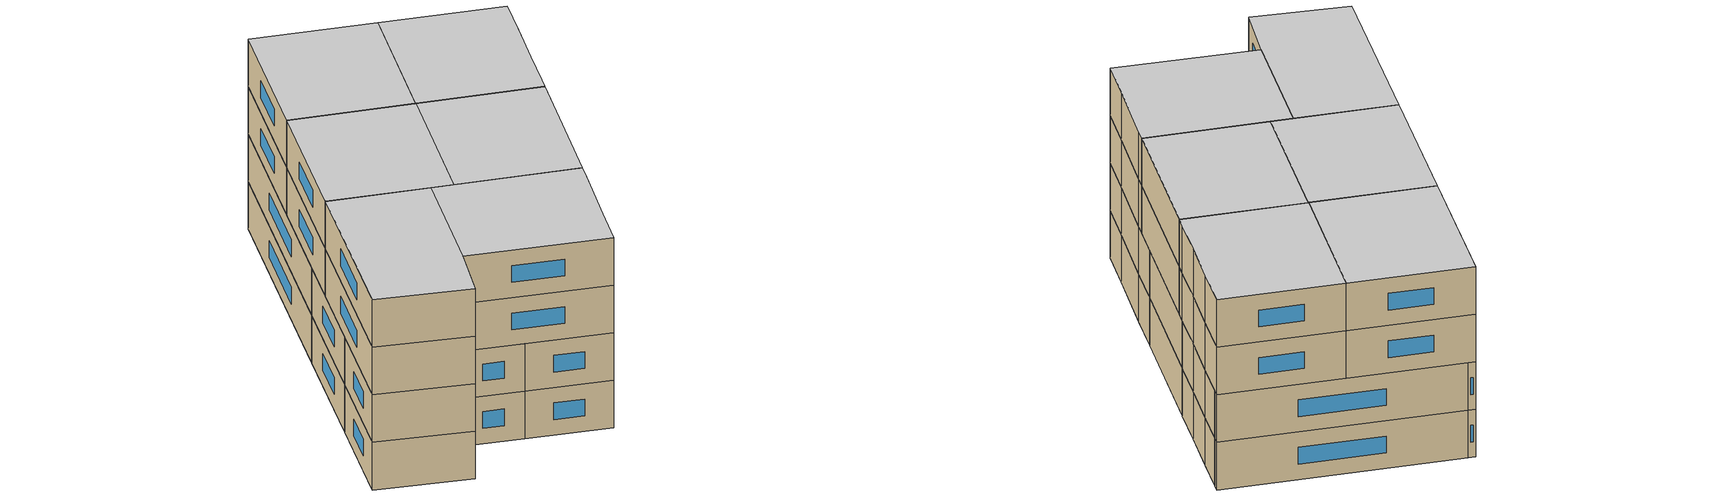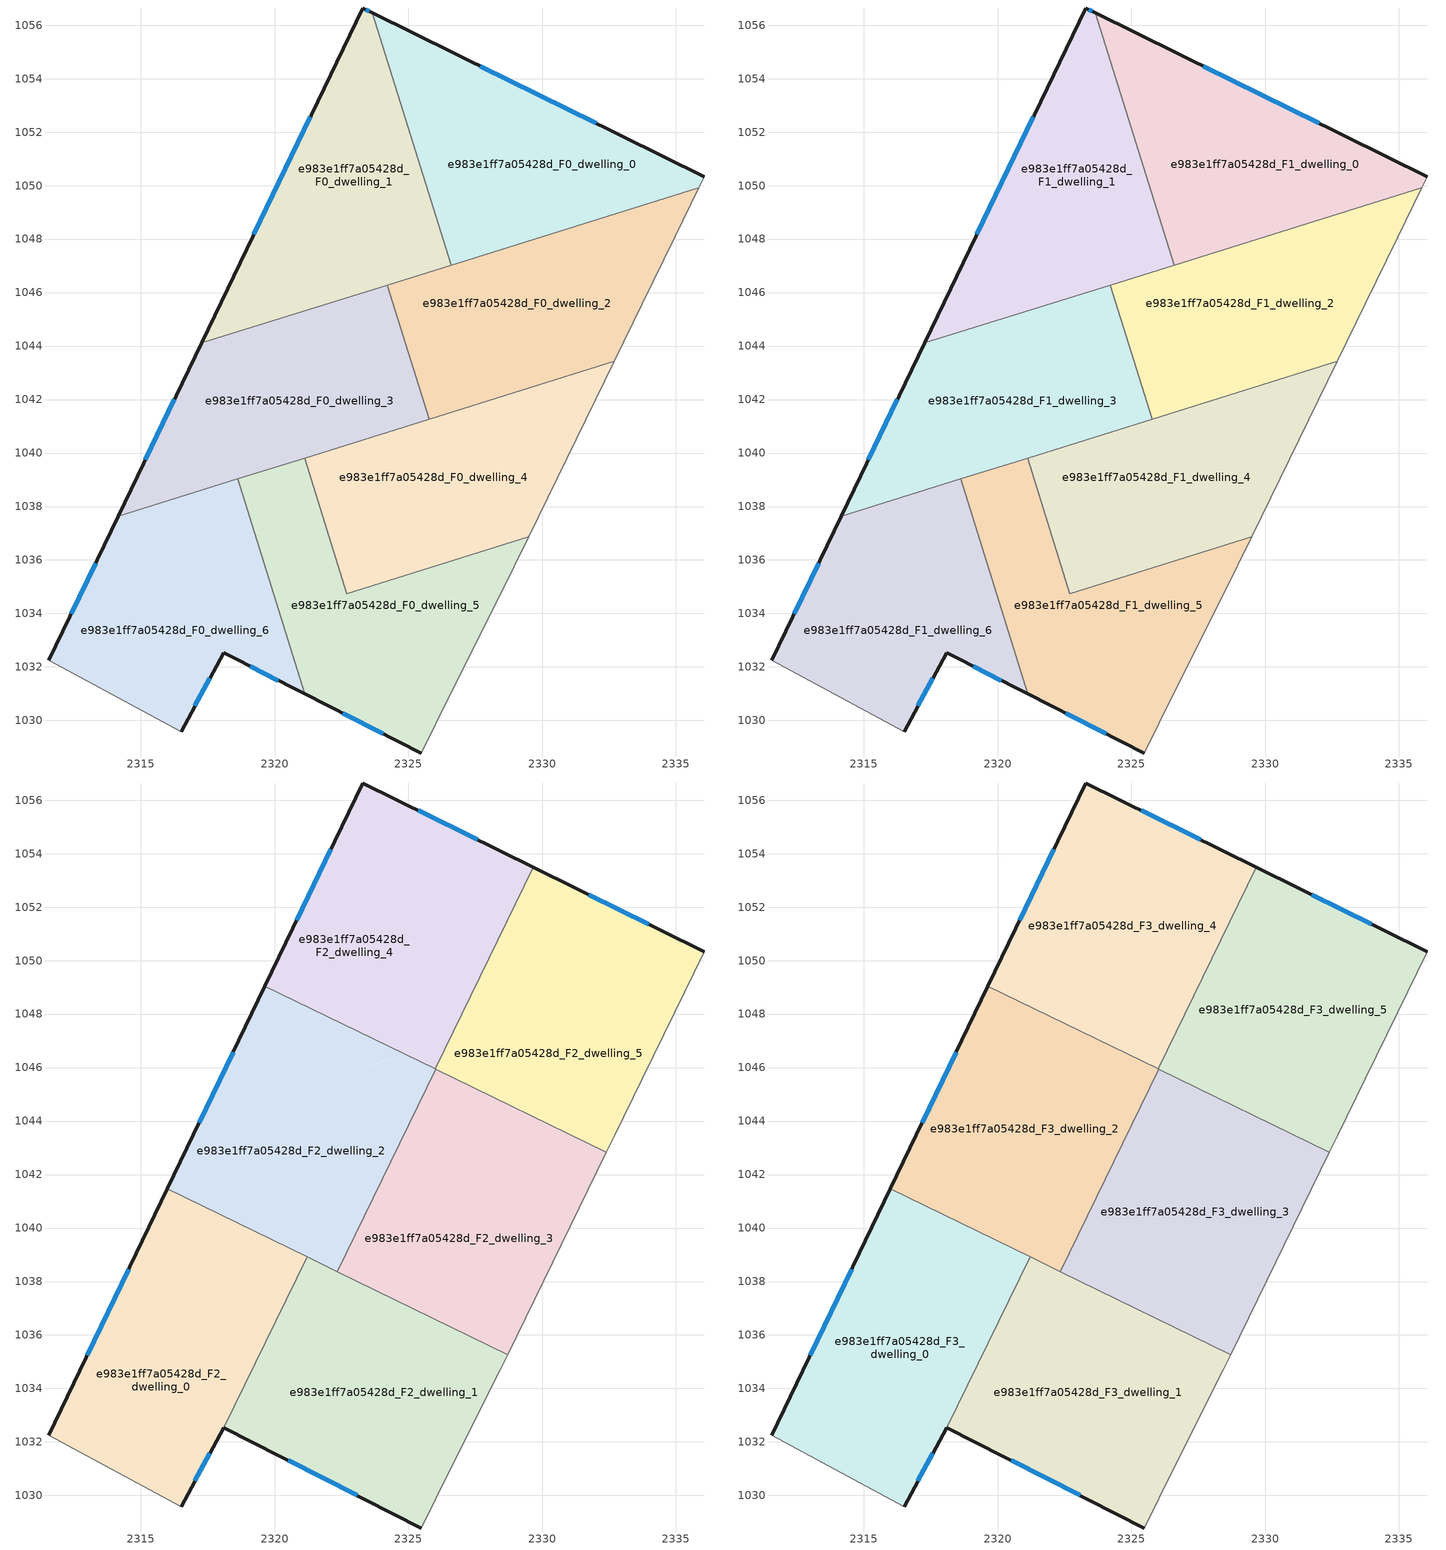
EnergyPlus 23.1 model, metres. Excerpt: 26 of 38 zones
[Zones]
e983e1ff7a05428d_F0_dwelling_0
 floor ground (EU_floor_Construction): 2336.06,1050.33 2335.86,1049.92 2326.6,1047.03 2323.65,1056.46 z0
 wall outside (EU_wall_Construction): 2336.06,1050.33 2323.65,1056.46 z0:3
 wall to e983e1ff7a05428d_F0_dwelling_1 (EU_wall_Construction): 2323.65,1056.46 2326.6,1047.03 z0:3
 wall adiabatic (EU_wall_Construction): 2335.86,1049.92 2336.06,1050.33 z0:3
 wall to e983e1ff7a05428d_F0_dwelling_2 (EU_wall_Construction): 2326.6,1047.03 2335.86,1049.92 z0:3
 window (EU_Window_Construction): 2332.03,1052.33 2327.69,1054.47 z0.98:2.02
e983e1ff7a05428d_F0_dwelling_1
 floor ground (EU_floor_Construction): 2323.65,1056.46 2326.6,1047.03 2317.27,1044.12 2323.29,1056.64 z0
 wall outside (EU_wall_Construction): 2323.65,1056.46 2323.29,1056.64 2317.27,1044.12 z0:3
 wall to e983e1ff7a05428d_F0_dwelling_3 (EU_wall_Construction): 2317.27,1044.12 2324.21,1046.28 z0:3
 wall to e983e1ff7a05428d_F0_dwelling_2 (EU_wall_Construction): 2324.21,1046.28 2326.6,1047.03 z0:3
 window (EU_Window_Construction): 2323.54,1056.52 2323.41,1056.58 / 2321.33,1052.57 2319.23,1048.19 z0.98:2.02
e983e1ff7a05428d_F0_dwelling_2
 floor ground (EU_floor_Construction): 2335.86,1049.92 2334.96,1048.07 2333.74,1045.58 2332.72,1043.47 2332.7,1043.43 2325.78,1041.27 2324.21,1046.28 z0
 wall to e983e1ff7a05428d_F0_dwelling_3 (EU_wall_Construction): 2324.21,1046.28 2325.78,1041.27 z0:3
 wall adiabatic (EU_wall_Construction): 2332.7,1043.43 2332.72,1043.47 2333.74,1045.58 2334.96,1048.07 2335.86,1049.92 z0:3
 wall to e983e1ff7a05428d_F0_dwelling_4 (EU_wall_Construction): 2325.78,1041.27 2332.7,1043.43 z0:3
e983e1ff7a05428d_F0_dwelling_3
 floor ground (EU_floor_Construction): 2324.21,1046.28 2325.78,1041.27 2314.15,1037.64 2317.27,1044.12 z0
 wall outside (EU_wall_Construction): 2317.27,1044.12 2314.15,1037.64 z0:3
 wall to e983e1ff7a05428d_F0_dwelling_6 (EU_wall_Construction): 2314.15,1037.64 2318.62,1039.03 z0:3
 wall to e983e1ff7a05428d_F0_dwelling_5 (EU_wall_Construction): 2318.62,1039.03 2321.12,1039.81 z0:3
 wall to e983e1ff7a05428d_F0_dwelling_4 (EU_wall_Construction): 2321.12,1039.81 2325.78,1041.27 z0:3
 window (EU_Window_Construction): 2316.25,1042.01 2315.16,1039.74 z0.98:2.02
e983e1ff7a05428d_F0_dwelling_4
 floor ground (EU_floor_Construction): 2332.7,1043.43 2329.49,1036.86 2322.7,1034.74 2321.12,1039.81 z0
 wall to e983e1ff7a05428d_F0_dwelling_5 (EU_wall_Construction): 2321.12,1039.81 2322.7,1034.74 2329.49,1036.86 z0:3
 wall adiabatic (EU_wall_Construction): 2329.49,1036.86 2332.7,1043.43 z0:3
e983e1ff7a05428d_F0_dwelling_5
 floor ground (EU_floor_Construction): 2329.49,1036.86 2328.43,1034.69 2326.59,1031.01 2325.48,1028.78 2321.13,1030.99 2318.62,1039.03 2321.12,1039.81 2322.7,1034.74 z0
 wall outside (EU_wall_Construction): 2321.13,1030.99 2325.48,1028.78 z0:3
 wall adiabatic (EU_wall_Construction): 2325.48,1028.78 2326.59,1031.01 2328.43,1034.69 2329.49,1036.86 z0:3
 wall to e983e1ff7a05428d_F0_dwelling_6 (EU_wall_Construction): 2318.62,1039.03 2321.13,1030.99 z0:3
 window (EU_Window_Construction): 2322.55,1030.27 2324.07,1029.5 z0.98:2.02
e983e1ff7a05428d_F0_dwelling_6
 floor ground (EU_floor_Construction): 2318.62,1039.03 2321.13,1030.99 2318.09,1032.53 2316.5,1029.58 2311.55,1032.24 2314.15,1037.64 z0
 wall outside (EU_wall_Construction): 2316.5,1029.58 2318.09,1032.53 2321.13,1030.99 / 2314.15,1037.64 2311.55,1032.24 z0:3
 wall adiabatic (EU_wall_Construction): 2311.55,1032.24 2316.5,1029.58 z0:3
 window (EU_Window_Construction): 2319.08,1032.03 2320.14,1031.49 / 2317.02,1030.54 2317.58,1031.57 / 2313.3,1035.88 2312.4,1034 z0.98:2.02
e983e1ff7a05428d_F1_dwelling_0
 floor to e983e1ff7a05428d_F0_dwelling_0 (EU_floor_Construction): 2336.06,1050.33 2335.86,1049.92 2326.6,1047.03 2323.65,1056.46 z3
 wall outside (EU_wall_Construction): 2336.06,1050.33 2323.65,1056.46 z3:6
 wall to e983e1ff7a05428d_F1_dwelling_1 (EU_wall_Construction): 2323.65,1056.46 2326.6,1047.03 z3:6
 wall adiabatic (EU_wall_Construction): 2335.86,1049.92 2336.06,1050.33 z3:6
 wall to e983e1ff7a05428d_F1_dwelling_2 (EU_wall_Construction): 2326.6,1047.03 2335.86,1049.92 z3:6
 window (EU_Window_Construction): 2332.03,1052.33 2327.69,1054.47 z3.98:5.02
e983e1ff7a05428d_F1_dwelling_1
 floor to e983e1ff7a05428d_F0_dwelling_1 (EU_floor_Construction): 2323.65,1056.46 2326.6,1047.03 2317.27,1044.12 2323.29,1056.64 z3
 wall outside (EU_wall_Construction): 2323.65,1056.46 2323.29,1056.64 2317.27,1044.12 z3:6
 wall to e983e1ff7a05428d_F1_dwelling_3 (EU_wall_Construction): 2317.27,1044.12 2324.21,1046.28 z3:6
 wall to e983e1ff7a05428d_F1_dwelling_2 (EU_wall_Construction): 2324.21,1046.28 2326.6,1047.03 z3:6
 window (EU_Window_Construction): 2323.54,1056.52 2323.41,1056.58 / 2321.33,1052.57 2319.23,1048.19 z3.98:5.02
 ceiling adiabatic (EU_roof_Construction): 2324.88,1046.49 2319.64,1049.05 2317.27,1044.12 z6
e983e1ff7a05428d_F1_dwelling_2
 floor to e983e1ff7a05428d_F0_dwelling_2 (EU_floor_Construction): 2335.86,1049.92 2334.96,1048.07 2333.74,1045.58 2332.72,1043.47 2332.7,1043.43 2325.78,1041.27 2324.21,1046.28 z3
 wall to e983e1ff7a05428d_F1_dwelling_3 (EU_wall_Construction): 2324.21,1046.28 2325.78,1041.27 z3:6
 wall adiabatic (EU_wall_Construction): 2332.7,1043.43 2332.72,1043.47 2333.74,1045.58 2334.96,1048.07 2335.86,1049.92 z3:6
 wall to e983e1ff7a05428d_F1_dwelling_4 (EU_wall_Construction): 2325.78,1041.27 2332.7,1043.43 z3:6
e983e1ff7a05428d_F1_dwelling_3
 floor to e983e1ff7a05428d_F0_dwelling_3 (EU_floor_Construction): 2324.21,1046.28 2325.78,1041.27 2314.15,1037.64 2317.27,1044.12 z3
 wall outside (EU_wall_Construction): 2317.27,1044.12 2314.15,1037.64 z3:6
 wall to e983e1ff7a05428d_F1_dwelling_6 (EU_wall_Construction): 2314.15,1037.64 2318.62,1039.03 z3:6
 wall to e983e1ff7a05428d_F1_dwelling_5 (EU_wall_Construction): 2318.62,1039.03 2321.12,1039.81 z3:6
 wall to e983e1ff7a05428d_F1_dwelling_4 (EU_wall_Construction): 2321.12,1039.81 2325.78,1041.27 z3:6
 window (EU_Window_Construction): 2316.25,1042.01 2315.16,1039.74 z3.98:5.02
 ceiling adiabatic (EU_roof_Construction): 2320.06,1039.48 2315.99,1041.46 2314.15,1037.64 z6
e983e1ff7a05428d_F1_dwelling_4
 floor to e983e1ff7a05428d_F0_dwelling_4 (EU_floor_Construction): 2332.7,1043.43 2329.49,1036.86 2322.7,1034.74 2321.12,1039.81 z3
 wall to e983e1ff7a05428d_F1_dwelling_5 (EU_wall_Construction): 2321.12,1039.81 2322.7,1034.74 2329.49,1036.86 z3:6
 wall adiabatic (EU_wall_Construction): 2329.49,1036.86 2332.7,1043.43 z3:6
e983e1ff7a05428d_F1_dwelling_5
 floor to e983e1ff7a05428d_F0_dwelling_5 (EU_floor_Construction): 2329.49,1036.86 2328.43,1034.69 2326.59,1031.01 2325.48,1028.78 2321.13,1030.99 2318.62,1039.03 2321.12,1039.81 2322.7,1034.74 z3
 wall outside (EU_wall_Construction): 2321.13,1030.99 2325.48,1028.78 z3:6
 wall adiabatic (EU_wall_Construction): 2325.48,1028.78 2326.59,1031.01 2328.43,1034.69 2329.49,1036.86 z3:6
 wall to e983e1ff7a05428d_F1_dwelling_6 (EU_wall_Construction): 2318.62,1039.03 2321.13,1030.99 z3:6
 window (EU_Window_Construction): 2322.55,1030.27 2324.07,1029.5 z3.98:5.02
e983e1ff7a05428d_F1_dwelling_6
 floor to e983e1ff7a05428d_F0_dwelling_6 (EU_floor_Construction): 2318.62,1039.03 2321.13,1030.99 2318.09,1032.53 2316.5,1029.58 2311.55,1032.24 2314.15,1037.64 z3
 wall outside (EU_wall_Construction): 2316.5,1029.58 2318.09,1032.53 2321.13,1030.99 / 2314.15,1037.64 2311.55,1032.24 z3:6
 wall adiabatic (EU_wall_Construction): 2311.55,1032.24 2316.5,1029.58 z3:6
 window (EU_Window_Construction): 2319.08,1032.03 2320.14,1031.49 / 2317.02,1030.54 2317.58,1031.57 / 2313.3,1035.88 2312.4,1034 z3.98:5.02
e983e1ff7a05428d_F2_dwelling_0
 floor to e983e1ff7a05428d_F1_dwelling_6 (EU_floor_Construction): 2318.62,1039.03 2319.66,1035.71 2318.1,1032.53 2318.09,1032.53 2316.5,1029.58 2311.55,1032.24 2314.15,1037.64 z6
 floor to e983e1ff7a05428d_F1_dwelling_5 (EU_floor_Construction): 2321.22,1038.92 2319.66,1035.71 2318.62,1039.03 2320.06,1039.48 z6
 floor adiabatic (EU_floor_Construction): 2320.06,1039.48 2314.15,1037.64 2315.99,1041.46 z6
 wall outside (EU_wall_Construction): 2315.99,1041.46 2311.55,1032.24 / 2316.5,1029.58 2318.09,1032.53 2318.1,1032.53 z6:9
 wall to e983e1ff7a05428d_F2_dwelling_1 (EU_wall_Construction): 2318.1,1032.53 2321.22,1038.92 z6:9
 wall adiabatic (EU_wall_Construction): 2311.55,1032.24 2316.5,1029.58 z6:9
 wall to e983e1ff7a05428d_F2_dwelling_2 (EU_wall_Construction): 2321.22,1038.92 2315.99,1041.46 z6:9
 window (EU_Window_Construction): 2314.55,1038.47 2313,1035.24 / 2317.02,1030.54 2317.58,1031.57 z6.98:8.02
e983e1ff7a05428d_F2_dwelling_1
 floor to e983e1ff7a05428d_F1_dwelling_5 (EU_floor_Construction): 2327.03,1036.09 2328.71,1035.27 2328.43,1034.69 2326.59,1031.01 2325.48,1028.78 2321.13,1030.99 2319.66,1035.71 2321.22,1038.92 2321.43,1038.82 2322.7,1034.74 z6
 floor to e983e1ff7a05428d_F1_dwelling_6 (EU_floor_Construction): 2319.66,1035.71 2321.13,1030.99 2318.1,1032.53 z6
 floor to e983e1ff7a05428d_F1_dwelling_4 (EU_floor_Construction): 2327.03,1036.09 2322.7,1034.74 2321.43,1038.82 z6
 wall outside (EU_wall_Construction): 2318.1,1032.53 2325.48,1028.78 z6:9
 wall adiabatic (EU_wall_Construction): 2325.48,1028.78 2326.59,1031.01 2328.43,1034.69 2328.71,1035.27 z6:9
 wall to e983e1ff7a05428d_F2_dwelling_3 (EU_wall_Construction): 2328.71,1035.27 2322.35,1038.37 z6:9
 wall to e983e1ff7a05428d_F2_dwelling_2 (EU_wall_Construction): 2322.35,1038.37 2321.22,1038.92 z6:9
 window (EU_Window_Construction): 2320.5,1031.31 2323.08,1030 z6.98:8.02
e983e1ff7a05428d_F2_dwelling_2
 floor to e983e1ff7a05428d_F1_dwelling_3 (EU_floor_Construction): 2324.21,1046.28 2324.99,1043.79 2323.4,1040.52 2320.06,1039.48 2315.99,1041.46 2317.27,1044.12 z6
 floor to e983e1ff7a05428d_F1_dwelling_5 (EU_floor_Construction): 2321.12,1039.81 2321.43,1038.82 2320.06,1039.48 z6
 floor to e983e1ff7a05428d_F1_dwelling_4 (EU_floor_Construction): 2323.4,1040.52 2322.35,1038.37 2321.43,1038.82 2321.12,1039.81 z6
 floor to e983e1ff7a05428d_F1_dwelling_2 (EU_floor_Construction): 2326.03,1045.93 2324.99,1043.79 2324.21,1046.28 2324.88,1046.49 z6
 floor adiabatic (EU_floor_Construction): 2324.88,1046.49 2317.27,1044.12 2319.64,1049.05 z6
 wall outside (EU_wall_Construction): 2319.64,1049.05 2315.99,1041.46 z6:9
 wall to e983e1ff7a05428d_F2_dwelling_3 (EU_wall_Construction): 2322.35,1038.37 2326.03,1045.93 z6:9
 wall to e983e1ff7a05428d_F2_dwelling_4 (EU_wall_Construction): 2326,1045.95 2319.64,1049.05 z6:9
 wall to e983e1ff7a05428d_F2_dwelling_5 (EU_wall_Construction): 2326.03,1045.93 2326,1045.95 z6:9
 window (EU_Window_Construction): 2318.45,1046.58 2317.18,1043.93 z6.98:8.02
e983e1ff7a05428d_F2_dwelling_3
 floor to e983e1ff7a05428d_F1_dwelling_2 (EU_floor_Construction): 2331.77,1043.14 2325.78,1041.27 2324.99,1043.79 2326.03,1045.93 z6
 floor to e983e1ff7a05428d_F1_dwelling_4 (EU_floor_Construction): 2332.41,1042.83 2329.49,1036.86 2327.03,1036.09 2322.35,1038.37 2323.4,1040.52 2331.77,1043.14 z6
 floor to e983e1ff7a05428d_F1_dwelling_5 (EU_floor_Construction): 2329.49,1036.86 2328.71,1035.27 2327.03,1036.09 z6
 floor to e983e1ff7a05428d_F1_dwelling_3 (EU_floor_Construction): 2324.99,1043.79 2325.78,1041.27 2323.4,1040.52 z6
 wall adiabatic (EU_wall_Construction): 2328.71,1035.27 2332.41,1042.83 z6:9
 wall to e983e1ff7a05428d_F2_dwelling_5 (EU_wall_Construction): 2332.41,1042.83 2326.03,1045.93 z6:9
e983e1ff7a05428d_F2_dwelling_4
 floor to e983e1ff7a05428d_F1_dwelling_1 (EU_floor_Construction): 2323.65,1056.46 2326.57,1047.12 2326.51,1047 2324.88,1046.49 2319.64,1049.05 2323.29,1056.64 z6
 floor to e983e1ff7a05428d_F1_dwelling_0 (EU_floor_Construction): 2329.67,1053.49 2326.57,1047.12 2323.65,1056.46 z6
 floor to e983e1ff7a05428d_F1_dwelling_2 (EU_floor_Construction): 2326.51,1047 2326,1045.95 2324.88,1046.49 z6
 wall outside (EU_wall_Construction): 2329.67,1053.49 2323.29,1056.64 2319.64,1049.05 z6:9
 wall to e983e1ff7a05428d_F2_dwelling_5 (EU_wall_Construction): 2326,1045.95 2329.67,1053.49 z6:9
 window (EU_Window_Construction): 2322.1,1054.17 2320.83,1051.52 / 2327.6,1054.52 2325.37,1055.62 z6.98:8.02
e983e1ff7a05428d_F2_dwelling_5
 floor to e983e1ff7a05428d_F1_dwelling_0 (EU_floor_Construction): 2336.06,1050.33 2335.86,1049.92 2326.6,1047.03 2326.57,1047.12 2329.67,1053.49 z6
 floor to e983e1ff7a05428d_F1_dwelling_2 (EU_floor_Construction): 2335.86,1049.92 2334.96,1048.07 2333.74,1045.58 2332.72,1043.47 2332.7,1043.43 2331.77,1043.14 2326,1045.95 2326.51,1047 z6
 floor to e983e1ff7a05428d_F1_dwelling_4 (EU_floor_Construction): 2332.7,1043.43 2332.41,1042.83 2331.77,1043.14 z6
 wall outside (EU_wall_Construction): 2336.06,1050.33 2329.67,1053.49 z6:9
 wall adiabatic (EU_wall_Construction): 2332.41,1042.83 2332.72,1043.47 2333.74,1045.58 2334.96,1048.07 2336.06,1050.33 z6:9
 window (EU_Window_Construction): 2333.98,1051.36 2331.75,1052.46 z6.98:8.02
e983e1ff7a05428d_F3_dwelling_0
 floor to e983e1ff7a05428d_F2_dwelling_0 (EU_floor_Construction): 2321.22,1038.92 2318.1,1032.53 2318.09,1032.53 2316.5,1029.58 2311.55,1032.24 2315.99,1041.46 z9
 wall outside (EU_wall_Construction): 2315.99,1041.46 2311.55,1032.24 / 2316.5,1029.58 2318.09,1032.53 2318.1,1032.53 z9:12
 wall to e983e1ff7a05428d_F3_dwelling_1 (EU_wall_Construction): 2318.1,1032.53 2321.22,1038.92 z9:12
 wall adiabatic (EU_wall_Construction): 2311.55,1032.24 2316.5,1029.58 z9:12
 wall to e983e1ff7a05428d_F3_dwelling_2 (EU_wall_Construction): 2321.22,1038.92 2315.99,1041.46 z9:12
 window (EU_Window_Construction): 2314.55,1038.47 2313,1035.24 / 2317.02,1030.54 2317.58,1031.57 z9.98:11.02
 ceiling to e983e1ff7a05428d_F4_dwelling_0 (EU_floor_Construction): 2318.1,1032.53 2321.22,1038.92 2315.99,1041.46 2311.55,1032.24 2316.5,1029.58 2318.09,1032.53 z12
e983e1ff7a05428d_F3_dwelling_1
 floor to e983e1ff7a05428d_F2_dwelling_1 (EU_floor_Construction): 2328.71,1035.27 2328.43,1034.69 2326.59,1031.01 2325.48,1028.78 2318.1,1032.53 2321.22,1038.92 z9
 wall outside (EU_wall_Construction): 2318.1,1032.53 2325.48,1028.78 z9:12
 wall adiabatic (EU_wall_Construction): 2325.48,1028.78 2326.59,1031.01 2328.43,1034.69 2328.71,1035.27 z9:12
 wall to e983e1ff7a05428d_F3_dwelling_3 (EU_wall_Construction): 2328.71,1035.27 2322.35,1038.37 z9:12
 wall to e983e1ff7a05428d_F3_dwelling_2 (EU_wall_Construction): 2322.35,1038.37 2321.22,1038.92 z9:12
 window (EU_Window_Construction): 2320.5,1031.31 2323.08,1030 z9.98:11.02
 ceiling to e983e1ff7a05428d_F4_dwelling_1 (EU_floor_Construction): 2326.59,1031.01 2328.43,1034.69 2328.71,1035.27 2321.22,1038.92 2318.1,1032.53 2325.48,1028.78 z12
e983e1ff7a05428d_F3_dwelling_2
 floor to e983e1ff7a05428d_F2_dwelling_2 (EU_floor_Construction): 2326.03,1045.93 2322.35,1038.37 2315.99,1041.46 2319.64,1049.05 z9
 wall outside (EU_wall_Construction): 2319.64,1049.05 2315.99,1041.46 z9:12
 wall to e983e1ff7a05428d_F3_dwelling_3 (EU_wall_Construction): 2322.35,1038.37 2326.03,1045.93 z9:12
 wall to e983e1ff7a05428d_F3_dwelling_4 (EU_wall_Construction): 2326,1045.95 2319.64,1049.05 z9:12
 wall to e983e1ff7a05428d_F3_dwelling_5 (EU_wall_Construction): 2326.03,1045.93 2326,1045.95 z9:12
 window (EU_Window_Construction): 2318.45,1046.58 2317.18,1043.93 z9.98:11.02
 ceiling to e983e1ff7a05428d_F4_dwelling_2 (EU_floor_Construction): 2322.35,1038.37 2326.03,1045.93 2319.64,1049.05 2315.99,1041.46 z12
e983e1ff7a05428d_F3_dwelling_3
 floor to e983e1ff7a05428d_F2_dwelling_3 (EU_floor_Construction): 2332.41,1042.83 2328.71,1035.27 2322.35,1038.37 2326.03,1045.93 z9
 wall adiabatic (EU_wall_Construction): 2328.71,1035.27 2332.41,1042.83 z9:12
 wall to e983e1ff7a05428d_F3_dwelling_5 (EU_wall_Construction): 2332.41,1042.83 2326.03,1045.93 z9:12
 ceiling to e983e1ff7a05428d_F4_dwelling_3 (EU_floor_Construction): 2328.71,1035.27 2332.41,1042.83 2326.03,1045.93 2322.35,1038.37 z12
e983e1ff7a05428d_F3_dwelling_4
 floor to e983e1ff7a05428d_F2_dwelling_4 (EU_floor_Construction): 2329.67,1053.49 2326,1045.95 2319.64,1049.05 2323.29,1056.64 z9
 wall outside (EU_wall_Construction): 2329.67,1053.49 2323.29,1056.64 2319.64,1049.05 z9:12
 wall to e983e1ff7a05428d_F3_dwelling_5 (EU_wall_Construction): 2326,1045.95 2329.67,1053.49 z9:12
 window (EU_Window_Construction): 2322.1,1054.17 2320.83,1051.52 / 2327.6,1054.52 2325.37,1055.62 z9.98:11.02
 ceiling to e983e1ff7a05428d_F4_dwelling_4 (EU_floor_Construction): 2326,1045.95 2329.67,1053.49 2323.29,1056.64 2319.64,1049.05 z12
e983e1ff7a05428d_F3_dwelling_5
 floor to e983e1ff7a05428d_F2_dwelling_5 (EU_floor_Construction): 2336.06,1050.33 2334.96,1048.07 2333.74,1045.58 2332.72,1043.47 2332.41,1042.83 2326,1045.95 2329.67,1053.49 z9
 wall outside (EU_wall_Construction): 2336.06,1050.33 2329.67,1053.49 z9:12
 wall adiabatic (EU_wall_Construction): 2332.41,1042.83 2332.72,1043.47 2333.74,1045.58 2334.96,1048.07 2336.06,1050.33 z9:12
 window (EU_Window_Construction): 2333.98,1051.36 2331.75,1052.46 z9.98:11.02
 ceiling to e983e1ff7a05428d_F4_dwelling_5 (EU_floor_Construction): 2332.72,1043.47 2333.74,1045.58 2334.96,1048.07 2336.06,1050.33 2329.67,1053.49 2326,1045.95 2332.41,1042.83 z12
[Building]
EU S2 Campaign: North Axis=0; Terrain=City; Solar Distribution=FullExterior
[Site:Location]
Bologna: Latitude=44.5; Longitude=11.25; Time Zone=1; Elevation=37
[SizingPeriod:WeatherFileDays]
AnnualSizingPeriod: Begin Month=1; Begin Day of Month=1; End Month=12; End Day of Month=31; Day of Week for Start Day=Monday; Use Weather File Daylight Saving Period=No; Use Weather File Rain and Snow Indicators=No
[MATERIAL]
EU_InternalMass_Material: Roughness=MediumRough; Thickness=0.1; Conductivity=1; Density=1800; Specific Heat=900; Thermal Absorptance=0.9; Solar Absorptance=0.7; Visible Absorptance=0.7
[MATERIAL:NOMASS] Roughness=MediumRough; Thermal Absorptance=0.9; Solar Absorptance=0.7; Visible Absorptance=0.7
Name | Thermal Resistance
EU_wall_NoMass | 0.905828
EU_roof_NoMass | 0.37593
EU_floor_NoMass | 0.67114
[WINDOWMATERIAL:SIMPLEGLAZINGSYSTEM]
EU_Window_SimpleGlazing: UFactor=4.52486; Solar Heat Gain Coefficient=0.85; Visible Transmittance=0.85
[CONSTRUCTION]
EU_wall_Construction: EU_wall_NoMass
EU_roof_Construction: EU_roof_NoMass
EU_floor_Construction: EU_floor_NoMass
EU_Window_Construction: EU_Window_SimpleGlazing
EU_InternalMass_Construction: EU_InternalMass_Material
[ZONE] Type=1; Multiplier=1; Ceiling Height=autocalculate; Floor Area=autocalculate; Part of Total Floor Area=Yes
Name | Volume
e983e1ff7a05428d_F0_dwelling_0; e983e1ff7a05428d_F1_dwelling_0 | 153.388
e983e1ff7a05428d_F2_dwelling_0; e983e1ff7a05428d_F3_dwelling_0; e983e1ff7a05428d_F2_dwelling_4; e983e1ff7a05428d_F3_dwelling_4 | 178.926
e983e1ff7a05428d_F0_dwelling_1; e983e1ff7a05428d_F1_dwelling_1 | 153.374
e983e1ff7a05428d_F2_dwelling_1; e983e1ff7a05428d_F3_dwelling_1 | 178.933
e983e1ff7a05428d_F0_dwelling_2; e983e1ff7a05428d_F1_dwelling_2 | 153.358
e983e1ff7a05428d_F2_dwelling_2; e983e1ff7a05428d_F3_dwelling_2 | 178.938
e983e1ff7a05428d_F0_dwelling_3; e983e1ff7a05428d_F1_dwelling_3 | 153.379
e983e1ff7a05428d_F2_dwelling_3; e983e1ff7a05428d_F3_dwelling_3 | 178.906
e983e1ff7a05428d_F0_dwelling_4; e983e1ff7a05428d_F1_dwelling_4 | 153.352
e983e1ff7a05428d_F0_dwelling_5; e983e1ff7a05428d_F1_dwelling_5 | 153.373
e983e1ff7a05428d_F2_dwelling_5; e983e1ff7a05428d_F3_dwelling_5 | 178.942
e983e1ff7a05428d_F0_dwelling_6; e983e1ff7a05428d_F1_dwelling_6 | 153.363
[INTERNALMASS] Construction=EU_InternalMass_Construction
Name | Zone or ZoneList | Surface Area
e983e1ff7a05428d_F0_dwelling_0_EU_InternalMass | e983e1ff7a05428d_F0_dwelling_0 | 51.1313
e983e1ff7a05428d_F0_dwelling_1_EU_InternalMass | e983e1ff7a05428d_F0_dwelling_1 | 51.1214
e983e1ff7a05428d_F0_dwelling_2_EU_InternalMass | e983e1ff7a05428d_F0_dwelling_2 | 51.1197
e983e1ff7a05428d_F0_dwelling_3_EU_InternalMass | e983e1ff7a05428d_F0_dwelling_3 | 51.127
e983e1ff7a05428d_F0_dwelling_4_EU_InternalMass | e983e1ff7a05428d_F0_dwelling_4 | 51.1163
e983e1ff7a05428d_F0_dwelling_5_EU_InternalMass | e983e1ff7a05428d_F0_dwelling_5 | 51.1247
e983e1ff7a05428d_F0_dwelling_6_EU_InternalMass | e983e1ff7a05428d_F0_dwelling_6 | 51.1198
e983e1ff7a05428d_F1_dwelling_0_EU_InternalMass | e983e1ff7a05428d_F1_dwelling_0 | 51.1313
e983e1ff7a05428d_F1_dwelling_1_EU_InternalMass | e983e1ff7a05428d_F1_dwelling_1 | 51.1214
e983e1ff7a05428d_F1_dwelling_2_EU_InternalMass | e983e1ff7a05428d_F1_dwelling_2 | 51.1197
e983e1ff7a05428d_F1_dwelling_3_EU_InternalMass | e983e1ff7a05428d_F1_dwelling_3 | 51.127
e983e1ff7a05428d_F1_dwelling_4_EU_InternalMass | e983e1ff7a05428d_F1_dwelling_4 | 51.1163
e983e1ff7a05428d_F1_dwelling_5_EU_InternalMass | e983e1ff7a05428d_F1_dwelling_5 | 51.1247
e983e1ff7a05428d_F1_dwelling_6_EU_InternalMass | e983e1ff7a05428d_F1_dwelling_6 | 51.1198
e983e1ff7a05428d_F2_dwelling_0_EU_InternalMass | e983e1ff7a05428d_F2_dwelling_0 | 59.6417
e983e1ff7a05428d_F2_dwelling_1_EU_InternalMass | e983e1ff7a05428d_F2_dwelling_1 | 59.6444
e983e1ff7a05428d_F2_dwelling_2_EU_InternalMass | e983e1ff7a05428d_F2_dwelling_2 | 59.6465
e983e1ff7a05428d_F2_dwelling_3_EU_InternalMass | e983e1ff7a05428d_F2_dwelling_3 | 59.6351
e983e1ff7a05428d_F2_dwelling_4_EU_InternalMass | e983e1ff7a05428d_F2_dwelling_4 | 59.6416
e983e1ff7a05428d_F2_dwelling_5_EU_InternalMass | e983e1ff7a05428d_F2_dwelling_5 | 59.6468
e983e1ff7a05428d_F3_dwelling_0_EU_InternalMass | e983e1ff7a05428d_F3_dwelling_0 | 59.6417
e983e1ff7a05428d_F3_dwelling_1_EU_InternalMass | e983e1ff7a05428d_F3_dwelling_1 | 59.6444
e983e1ff7a05428d_F3_dwelling_2_EU_InternalMass | e983e1ff7a05428d_F3_dwelling_2 | 59.6465
e983e1ff7a05428d_F3_dwelling_3_EU_InternalMass | e983e1ff7a05428d_F3_dwelling_3 | 59.6351
e983e1ff7a05428d_F3_dwelling_4_EU_InternalMass | e983e1ff7a05428d_F3_dwelling_4 | 59.6416
e983e1ff7a05428d_F3_dwelling_5_EU_InternalMass | e983e1ff7a05428d_F3_dwelling_5 | 59.6468
[OTHEREQUIPMENT] Fuel Type=Electricity; Design Level Calculation Method=Watts/Area; Power per Zone Floor Area=1; Fraction Latent=0; Fraction Radiant=0; Fraction Lost=0; Carbon Dioxide Generation Rate=0; EndUse Subcategory=EU_Step8_InternalGains
Name | Zone or ZoneList or Space or SpaceList | Schedule
EU_Step8_InternalGain_e983e1ff7a05428d_F0_dwelling_0_f000 | e983e1ff7a05428d_F0_dwelling_0 | EU_Step8_GainSchedule_e983e1ff7a05428d_F0_dwelling_0_f000
EU_Step8_InternalGain_e983e1ff7a05428d_F0_dwelling_1_f000 | e983e1ff7a05428d_F0_dwelling_1 | EU_Step8_GainSchedule_e983e1ff7a05428d_F0_dwelling_1_f000
EU_Step8_InternalGain_e983e1ff7a05428d_F0_dwelling_2_f000 | e983e1ff7a05428d_F0_dwelling_2 | EU_Step8_GainSchedule_e983e1ff7a05428d_F0_dwelling_2_f000
EU_Step8_InternalGain_e983e1ff7a05428d_F0_dwelling_3_f000 | e983e1ff7a05428d_F0_dwelling_3 | EU_Step8_GainSchedule_e983e1ff7a05428d_F0_dwelling_3_f000
EU_Step8_InternalGain_e983e1ff7a05428d_F0_dwelling_4_f000 | e983e1ff7a05428d_F0_dwelling_4 | EU_Step8_GainSchedule_e983e1ff7a05428d_F0_dwelling_4_f000
EU_Step8_InternalGain_e983e1ff7a05428d_F0_dwelling_5_f000 | e983e1ff7a05428d_F0_dwelling_5 | EU_Step8_GainSchedule_e983e1ff7a05428d_F0_dwelling_5_f000
EU_Step8_InternalGain_e983e1ff7a05428d_F0_dwelling_6_f000 | e983e1ff7a05428d_F0_dwelling_6 | EU_Step8_GainSchedule_e983e1ff7a05428d_F0_dwelling_6_f000
EU_Step8_InternalGain_e983e1ff7a05428d_F1_dwelling_0_f000 | e983e1ff7a05428d_F1_dwelling_0 | EU_Step8_GainSchedule_e983e1ff7a05428d_F1_dwelling_0_f000
EU_Step8_InternalGain_e983e1ff7a05428d_F1_dwelling_1_f000 | e983e1ff7a05428d_F1_dwelling_1 | EU_Step8_GainSchedule_e983e1ff7a05428d_F1_dwelling_1_f000
EU_Step8_InternalGain_e983e1ff7a05428d_F1_dwelling_2_f000 | e983e1ff7a05428d_F1_dwelling_2 | EU_Step8_GainSchedule_e983e1ff7a05428d_F1_dwelling_2_f000
EU_Step8_InternalGain_e983e1ff7a05428d_F1_dwelling_3_f000 | e983e1ff7a05428d_F1_dwelling_3 | EU_Step8_GainSchedule_e983e1ff7a05428d_F1_dwelling_3_f000
EU_Step8_InternalGain_e983e1ff7a05428d_F1_dwelling_4_f000 | e983e1ff7a05428d_F1_dwelling_4 | EU_Step8_GainSchedule_e983e1ff7a05428d_F1_dwelling_4_f000
EU_Step8_InternalGain_e983e1ff7a05428d_F1_dwelling_5_f000 | e983e1ff7a05428d_F1_dwelling_5 | EU_Step8_GainSchedule_e983e1ff7a05428d_F1_dwelling_5_f000
EU_Step8_InternalGain_e983e1ff7a05428d_F1_dwelling_6_f000 | e983e1ff7a05428d_F1_dwelling_6 | EU_Step8_GainSchedule_e983e1ff7a05428d_F1_dwelling_6_f000
EU_Step8_InternalGain_e983e1ff7a05428d_F2_dwelling_0_f000 | e983e1ff7a05428d_F2_dwelling_0 | EU_Step8_GainSchedule_e983e1ff7a05428d_F2_dwelling_0_f000
EU_Step8_InternalGain_e983e1ff7a05428d_F2_dwelling_1_f000 | e983e1ff7a05428d_F2_dwelling_1 | EU_Step8_GainSchedule_e983e1ff7a05428d_F2_dwelling_1_f000
EU_Step8_InternalGain_e983e1ff7a05428d_F2_dwelling_2_f000 | e983e1ff7a05428d_F2_dwelling_2 | EU_Step8_GainSchedule_e983e1ff7a05428d_F2_dwelling_2_f000
EU_Step8_InternalGain_e983e1ff7a05428d_F2_dwelling_3_f000 | e983e1ff7a05428d_F2_dwelling_3 | EU_Step8_GainSchedule_e983e1ff7a05428d_F2_dwelling_3_f000
EU_Step8_InternalGain_e983e1ff7a05428d_F2_dwelling_4_f000 | e983e1ff7a05428d_F2_dwelling_4 | EU_Step8_GainSchedule_e983e1ff7a05428d_F2_dwelling_4_f000
EU_Step8_InternalGain_e983e1ff7a05428d_F2_dwelling_5_f000 | e983e1ff7a05428d_F2_dwelling_5 | EU_Step8_GainSchedule_e983e1ff7a05428d_F2_dwelling_5_f000
EU_Step8_InternalGain_e983e1ff7a05428d_F3_dwelling_0_f000 | e983e1ff7a05428d_F3_dwelling_0 | EU_Step8_GainSchedule_e983e1ff7a05428d_F3_dwelling_0_f000
EU_Step8_InternalGain_e983e1ff7a05428d_F3_dwelling_1_f000 | e983e1ff7a05428d_F3_dwelling_1 | EU_Step8_GainSchedule_e983e1ff7a05428d_F3_dwelling_1_f000
EU_Step8_InternalGain_e983e1ff7a05428d_F3_dwelling_2_f000 | e983e1ff7a05428d_F3_dwelling_2 | EU_Step8_GainSchedule_e983e1ff7a05428d_F3_dwelling_2_f000
EU_Step8_InternalGain_e983e1ff7a05428d_F3_dwelling_3_f000 | e983e1ff7a05428d_F3_dwelling_3 | EU_Step8_GainSchedule_e983e1ff7a05428d_F3_dwelling_3_f000
EU_Step8_InternalGain_e983e1ff7a05428d_F3_dwelling_4_f000 | e983e1ff7a05428d_F3_dwelling_4 | EU_Step8_GainSchedule_e983e1ff7a05428d_F3_dwelling_4_f000
EU_Step8_InternalGain_e983e1ff7a05428d_F3_dwelling_5_f000 | e983e1ff7a05428d_F3_dwelling_5 | EU_Step8_GainSchedule_e983e1ff7a05428d_F3_dwelling_5_f000
[ZONEVENTILATION:DESIGNFLOWRATE] Schedule=EU_AlwaysOn; Design Flow Rate Calculation Method=AirChanges/Hour; Air Changes per Hour=0.73129; Ventilation Type=Natural; Fan Pressure Rise=0; Fan Total Efficiency=1; Constant Term Coefficient=1; Temperature Term Coefficient=0; Velocity Term Coefficient=0; Velocity Squared Term Coefficient=0; Minimum Indoor Temperature=-100; Maximum Indoor Temperature=100; Delta Temperature=-100; Minimum Outdoor Temperature=-100; Maximum Outdoor Temperature=100; Maximum Wind Speed=40
Name | Zone or ZoneList or Space or SpaceList
EU_ConstantAir_e983e1ff7a05428d_F0_dwelling_0 | e983e1ff7a05428d_F0_dwelling_0
EU_ConstantAir_e983e1ff7a05428d_F0_dwelling_1 | e983e1ff7a05428d_F0_dwelling_1
EU_ConstantAir_e983e1ff7a05428d_F0_dwelling_2 | e983e1ff7a05428d_F0_dwelling_2
EU_ConstantAir_e983e1ff7a05428d_F0_dwelling_3 | e983e1ff7a05428d_F0_dwelling_3
EU_ConstantAir_e983e1ff7a05428d_F0_dwelling_4 | e983e1ff7a05428d_F0_dwelling_4
EU_ConstantAir_e983e1ff7a05428d_F0_dwelling_5 | e983e1ff7a05428d_F0_dwelling_5
EU_ConstantAir_e983e1ff7a05428d_F0_dwelling_6 | e983e1ff7a05428d_F0_dwelling_6
EU_ConstantAir_e983e1ff7a05428d_F1_dwelling_0 | e983e1ff7a05428d_F1_dwelling_0
EU_ConstantAir_e983e1ff7a05428d_F1_dwelling_1 | e983e1ff7a05428d_F1_dwelling_1
EU_ConstantAir_e983e1ff7a05428d_F1_dwelling_2 | e983e1ff7a05428d_F1_dwelling_2
EU_ConstantAir_e983e1ff7a05428d_F1_dwelling_3 | e983e1ff7a05428d_F1_dwelling_3
EU_ConstantAir_e983e1ff7a05428d_F1_dwelling_4 | e983e1ff7a05428d_F1_dwelling_4
EU_ConstantAir_e983e1ff7a05428d_F1_dwelling_5 | e983e1ff7a05428d_F1_dwelling_5
EU_ConstantAir_e983e1ff7a05428d_F1_dwelling_6 | e983e1ff7a05428d_F1_dwelling_6
EU_ConstantAir_e983e1ff7a05428d_F2_dwelling_0 | e983e1ff7a05428d_F2_dwelling_0
EU_ConstantAir_e983e1ff7a05428d_F2_dwelling_1 | e983e1ff7a05428d_F2_dwelling_1
EU_ConstantAir_e983e1ff7a05428d_F2_dwelling_2 | e983e1ff7a05428d_F2_dwelling_2
EU_ConstantAir_e983e1ff7a05428d_F2_dwelling_3 | e983e1ff7a05428d_F2_dwelling_3
EU_ConstantAir_e983e1ff7a05428d_F2_dwelling_4 | e983e1ff7a05428d_F2_dwelling_4
EU_ConstantAir_e983e1ff7a05428d_F2_dwelling_5 | e983e1ff7a05428d_F2_dwelling_5
EU_ConstantAir_e983e1ff7a05428d_F3_dwelling_0 | e983e1ff7a05428d_F3_dwelling_0
EU_ConstantAir_e983e1ff7a05428d_F3_dwelling_1 | e983e1ff7a05428d_F3_dwelling_1
EU_ConstantAir_e983e1ff7a05428d_F3_dwelling_2 | e983e1ff7a05428d_F3_dwelling_2
EU_ConstantAir_e983e1ff7a05428d_F3_dwelling_3 | e983e1ff7a05428d_F3_dwelling_3
EU_ConstantAir_e983e1ff7a05428d_F3_dwelling_4 | e983e1ff7a05428d_F3_dwelling_4
EU_ConstantAir_e983e1ff7a05428d_F3_dwelling_5 | e983e1ff7a05428d_F3_dwelling_5
[HVACTEMPLATE:THERMOSTAT] Constant Heating Setpoint=20; Constant Cooling Setpoint=50
EU_HeatOnly_e983e1ff7a05428d_F0_dwelling_0; EU_HeatOnly_e983e1ff7a05428d_F0_dwelling_1; EU_HeatOnly_e983e1ff7a05428d_F0_dwelling_2; EU_HeatOnly_e983e1ff7a05428d_F0_dwelling_3; EU_HeatOnly_e983e1ff7a05428d_F0_dwelling_4; EU_HeatOnly_e983e1ff7a05428d_F0_dwelling_5; EU_HeatOnly_e983e1ff7a05428d_F0_dwelling_6; EU_HeatOnly_e983e1ff7a05428d_F1_dwelling_0; EU_HeatOnly_e983e1ff7a05428d_F1_dwelling_1; EU_HeatOnly_e983e1ff7a05428d_F1_dwelling_2; EU_HeatOnly_e983e1ff7a05428d_F1_dwelling_3; EU_HeatOnly_e983e1ff7a05428d_F1_dwelling_4; EU_HeatOnly_e983e1ff7a05428d_F1_dwelling_5; EU_HeatOnly_e983e1ff7a05428d_F1_dwelling_6; EU_HeatOnly_e983e1ff7a05428d_F2_dwelling_0; EU_HeatOnly_e983e1ff7a05428d_F2_dwelling_1; EU_HeatOnly_e983e1ff7a05428d_F2_dwelling_2; EU_HeatOnly_e983e1ff7a05428d_F2_dwelling_3; EU_HeatOnly_e983e1ff7a05428d_F2_dwelling_4; EU_HeatOnly_e983e1ff7a05428d_F2_dwelling_5; EU_HeatOnly_e983e1ff7a05428d_F3_dwelling_0; EU_HeatOnly_e983e1ff7a05428d_F3_dwelling_1; EU_HeatOnly_e983e1ff7a05428d_F3_dwelling_2; EU_HeatOnly_e983e1ff7a05428d_F3_dwelling_3; EU_HeatOnly_e983e1ff7a05428d_F3_dwelling_4; EU_HeatOnly_e983e1ff7a05428d_F3_dwelling_5; EU_HeatOnly_e983e1ff7a05428d_F4_dwelling_0; EU_HeatOnly_e983e1ff7a05428d_F4_dwelling_1; EU_HeatOnly_e983e1ff7a05428d_F4_dwelling_2; EU_HeatOnly_e983e1ff7a05428d_F4_dwelling_3; EU_HeatOnly_e983e1ff7a05428d_F4_dwelling_4; EU_HeatOnly_e983e1ff7a05428d_F4_dwelling_5; EU_HeatOnly_e983e1ff7a05428d_F5_dwelling_0; EU_HeatOnly_e983e1ff7a05428d_F5_dwelling_1; EU_HeatOnly_e983e1ff7a05428d_F5_dwelling_2; EU_HeatOnly_e983e1ff7a05428d_F5_dwelling_3; EU_HeatOnly_e983e1ff7a05428d_F5_dwelling_4; EU_HeatOnly_e983e1ff7a05428d_F5_dwelling_5
[HVACTEMPLATE:ZONE:IDEALLOADSAIRSYSTEM] System Availability Schedule=EU_AlwaysOn; Maximum Heating Supply Air Temperature=50; Minimum Cooling Supply Air Temperature=13; Maximum Heating Supply Air Humidity Ratio=0.0156; Minimum Cooling Supply Air Humidity Ratio=0.0077; Heating Limit=NoLimit; Cooling Limit=NoLimit; Heating Availability Schedule=EU_AlwaysOn; Cooling Availability Schedule=EU_CoolingOff; Dehumidification Control Type=ConstantSensibleHeatRatio; Cooling Sensible Heat Ratio=0.7; Dehumidification Setpoint=60; Humidification Control Type=None; Humidification Setpoint=30; Outdoor Air Method=None; Outdoor Air Flow Rate per Person=0.00944; Outdoor Air Flow Rate per Zone Floor Area=0; Outdoor Air Flow Rate per Zone=0; Demand Controlled Ventilation Type=None; Outdoor Air Economizer Type=NoEconomizer; Heat Recovery Type=None; Sensible Heat Recovery Effectiveness=0.7; Latent Heat Recovery Effectiveness=0.65
Name | Template Thermostat
e983e1ff7a05428d_F0_dwelling_0 | EU_HeatOnly_e983e1ff7a05428d_F0_dwelling_0
e983e1ff7a05428d_F0_dwelling_1 | EU_HeatOnly_e983e1ff7a05428d_F0_dwelling_1
e983e1ff7a05428d_F0_dwelling_2 | EU_HeatOnly_e983e1ff7a05428d_F0_dwelling_2
e983e1ff7a05428d_F0_dwelling_3 | EU_HeatOnly_e983e1ff7a05428d_F0_dwelling_3
e983e1ff7a05428d_F0_dwelling_4 | EU_HeatOnly_e983e1ff7a05428d_F0_dwelling_4
e983e1ff7a05428d_F0_dwelling_5 | EU_HeatOnly_e983e1ff7a05428d_F0_dwelling_5
e983e1ff7a05428d_F0_dwelling_6 | EU_HeatOnly_e983e1ff7a05428d_F0_dwelling_6
e983e1ff7a05428d_F1_dwelling_0 | EU_HeatOnly_e983e1ff7a05428d_F1_dwelling_0
e983e1ff7a05428d_F1_dwelling_1 | EU_HeatOnly_e983e1ff7a05428d_F1_dwelling_1
e983e1ff7a05428d_F1_dwelling_2 | EU_HeatOnly_e983e1ff7a05428d_F1_dwelling_2
e983e1ff7a05428d_F1_dwelling_3 | EU_HeatOnly_e983e1ff7a05428d_F1_dwelling_3
e983e1ff7a05428d_F1_dwelling_4 | EU_HeatOnly_e983e1ff7a05428d_F1_dwelling_4
e983e1ff7a05428d_F1_dwelling_5 | EU_HeatOnly_e983e1ff7a05428d_F1_dwelling_5
e983e1ff7a05428d_F1_dwelling_6 | EU_HeatOnly_e983e1ff7a05428d_F1_dwelling_6
e983e1ff7a05428d_F2_dwelling_0 | EU_HeatOnly_e983e1ff7a05428d_F2_dwelling_0
e983e1ff7a05428d_F2_dwelling_1 | EU_HeatOnly_e983e1ff7a05428d_F2_dwelling_1
e983e1ff7a05428d_F2_dwelling_2 | EU_HeatOnly_e983e1ff7a05428d_F2_dwelling_2
e983e1ff7a05428d_F2_dwelling_3 | EU_HeatOnly_e983e1ff7a05428d_F2_dwelling_3
e983e1ff7a05428d_F2_dwelling_4 | EU_HeatOnly_e983e1ff7a05428d_F2_dwelling_4
e983e1ff7a05428d_F2_dwelling_5 | EU_HeatOnly_e983e1ff7a05428d_F2_dwelling_5
e983e1ff7a05428d_F3_dwelling_0 | EU_HeatOnly_e983e1ff7a05428d_F3_dwelling_0
e983e1ff7a05428d_F3_dwelling_1 | EU_HeatOnly_e983e1ff7a05428d_F3_dwelling_1
e983e1ff7a05428d_F3_dwelling_2 | EU_HeatOnly_e983e1ff7a05428d_F3_dwelling_2
e983e1ff7a05428d_F3_dwelling_3 | EU_HeatOnly_e983e1ff7a05428d_F3_dwelling_3
e983e1ff7a05428d_F3_dwelling_4 | EU_HeatOnly_e983e1ff7a05428d_F3_dwelling_4
e983e1ff7a05428d_F3_dwelling_5 | EU_HeatOnly_e983e1ff7a05428d_F3_dwelling_5
[SIZING:ZONE] Zone Cooling Design Supply Air Temperature Input Method=SupplyAirTemperature; Zone Cooling Design Supply Air Temperature=13; Zone Heating Design Supply Air Temperature Input Method=SupplyAirTemperature; Zone Heating Design Supply Air Temperature=50; Zone Cooling Design Supply Air Humidity Ratio=0.008; Zone Heating Design Supply Air Humidity Ratio=0.008; Cooling Design Air Flow Method=DesignDay; Cooling Design Air Flow Rate=0; Cooling Minimum Air Flow per Zone Floor Area=0.000762; Cooling Minimum Air Flow=0; Cooling Minimum Air Flow Fraction=0.2; Heating Design Air Flow Method=DesignDay; Heating Design Air Flow Rate=0; Heating Maximum Air Flow per Zone Floor Area=0.002032; Heating Maximum Air Flow=0.141576; Heating Maximum Air Flow Fraction=0.3; Account for Dedicated Outdoor Air System=No; Dedicated Outdoor Air System Control Strategy=NeutralSupplyAir; Dedicated Outdoor Air Low Setpoint Temperature for Design=autosize; Dedicated Outdoor Air High Setpoint Temperature for Design=autosize; Zone Load Sizing Method=Sensible Load Only No Latent Load; Zone Latent Cooling Design Supply Air Humidity Ratio Input Method=HumidityRatioDifference; Zone Cooling Design Supply Air Humidity Ratio Difference=0.005; Zone Latent Heating Design Supply Air Humidity Ratio Input Method=HumidityRatioDifference; Zone Humidification Design Supply Air Humidity Ratio Difference=0.005
e983e1ff7a05428d_F0_dwelling_0; e983e1ff7a05428d_F0_dwelling_1; e983e1ff7a05428d_F0_dwelling_2; e983e1ff7a05428d_F0_dwelling_3; e983e1ff7a05428d_F0_dwelling_4; e983e1ff7a05428d_F0_dwelling_5; e983e1ff7a05428d_F0_dwelling_6; e983e1ff7a05428d_F1_dwelling_0; e983e1ff7a05428d_F1_dwelling_1; e983e1ff7a05428d_F1_dwelling_2; e983e1ff7a05428d_F1_dwelling_3; e983e1ff7a05428d_F1_dwelling_4; e983e1ff7a05428d_F1_dwelling_5; e983e1ff7a05428d_F1_dwelling_6; e983e1ff7a05428d_F2_dwelling_0; e983e1ff7a05428d_F2_dwelling_1; e983e1ff7a05428d_F2_dwelling_2; e983e1ff7a05428d_F2_dwelling_3; e983e1ff7a05428d_F2_dwelling_4; e983e1ff7a05428d_F2_dwelling_5; e983e1ff7a05428d_F3_dwelling_0; e983e1ff7a05428d_F3_dwelling_1; e983e1ff7a05428d_F3_dwelling_2; e983e1ff7a05428d_F3_dwelling_3; e983e1ff7a05428d_F3_dwelling_4; e983e1ff7a05428d_F3_dwelling_5
[SCHEDULE:CONSTANT]
Name | Hourly Value
EU_AlwaysOn | 1
EU_CoolingOff | 0
[SCHEDULE:FILE] Column Number=1; Rows to Skip at Top=0; Number of Hours of Data=8760; Column Separator=Comma; Interpolate to Timestep=No; Minutes per Item=60; Adjust Schedule for Daylight Savings=Yes
Name | File
EU_Step8_GainSchedule_e983e1ff7a05428d_F0_dwelling_0_f000 | ../../schedules/e983e1ff7a05428d/e983e1ff7a05428d_F0_dwelling_0_f000_gain.csv
EU_Step8_GainSchedule_e983e1ff7a05428d_F0_dwelling_1_f000 | ../../schedules/e983e1ff7a05428d/e983e1ff7a05428d_F0_dwelling_1_f000_gain.csv
EU_Step8_GainSchedule_e983e1ff7a05428d_F0_dwelling_2_f000 | ../../schedules/e983e1ff7a05428d/e983e1ff7a05428d_F0_dwelling_2_f000_gain.csv
EU_Step8_GainSchedule_e983e1ff7a05428d_F0_dwelling_3_f000 | ../../schedules/e983e1ff7a05428d/e983e1ff7a05428d_F0_dwelling_3_f000_gain.csv
EU_Step8_GainSchedule_e983e1ff7a05428d_F0_dwelling_4_f000 | ../../schedules/e983e1ff7a05428d/e983e1ff7a05428d_F0_dwelling_4_f000_gain.csv
EU_Step8_GainSchedule_e983e1ff7a05428d_F0_dwelling_5_f000 | ../../schedules/e983e1ff7a05428d/e983e1ff7a05428d_F0_dwelling_5_f000_gain.csv
EU_Step8_GainSchedule_e983e1ff7a05428d_F0_dwelling_6_f000 | ../../schedules/e983e1ff7a05428d/e983e1ff7a05428d_F0_dwelling_6_f000_gain.csv
EU_Step8_GainSchedule_e983e1ff7a05428d_F1_dwelling_0_f000 | ../../schedules/e983e1ff7a05428d/e983e1ff7a05428d_F1_dwelling_0_f000_gain.csv
EU_Step8_GainSchedule_e983e1ff7a05428d_F1_dwelling_1_f000 | ../../schedules/e983e1ff7a05428d/e983e1ff7a05428d_F1_dwelling_1_f000_gain.csv
EU_Step8_GainSchedule_e983e1ff7a05428d_F1_dwelling_2_f000 | ../../schedules/e983e1ff7a05428d/e983e1ff7a05428d_F1_dwelling_2_f000_gain.csv
EU_Step8_GainSchedule_e983e1ff7a05428d_F1_dwelling_3_f000 | ../../schedules/e983e1ff7a05428d/e983e1ff7a05428d_F1_dwelling_3_f000_gain.csv
EU_Step8_GainSchedule_e983e1ff7a05428d_F1_dwelling_4_f000 | ../../schedules/e983e1ff7a05428d/e983e1ff7a05428d_F1_dwelling_4_f000_gain.csv
EU_Step8_GainSchedule_e983e1ff7a05428d_F1_dwelling_5_f000 | ../../schedules/e983e1ff7a05428d/e983e1ff7a05428d_F1_dwelling_5_f000_gain.csv
EU_Step8_GainSchedule_e983e1ff7a05428d_F1_dwelling_6_f000 | ../../schedules/e983e1ff7a05428d/e983e1ff7a05428d_F1_dwelling_6_f000_gain.csv
EU_Step8_GainSchedule_e983e1ff7a05428d_F2_dwelling_0_f000 | ../../schedules/e983e1ff7a05428d/e983e1ff7a05428d_F2_dwelling_0_f000_gain.csv
EU_Step8_GainSchedule_e983e1ff7a05428d_F2_dwelling_1_f000 | ../../schedules/e983e1ff7a05428d/e983e1ff7a05428d_F2_dwelling_1_f000_gain.csv
EU_Step8_GainSchedule_e983e1ff7a05428d_F2_dwelling_2_f000 | ../../schedules/e983e1ff7a05428d/e983e1ff7a05428d_F2_dwelling_2_f000_gain.csv
EU_Step8_GainSchedule_e983e1ff7a05428d_F2_dwelling_3_f000 | ../../schedules/e983e1ff7a05428d/e983e1ff7a05428d_F2_dwelling_3_f000_gain.csv
EU_Step8_GainSchedule_e983e1ff7a05428d_F2_dwelling_4_f000 | ../../schedules/e983e1ff7a05428d/e983e1ff7a05428d_F2_dwelling_4_f000_gain.csv
EU_Step8_GainSchedule_e983e1ff7a05428d_F2_dwelling_5_f000 | ../../schedules/e983e1ff7a05428d/e983e1ff7a05428d_F2_dwelling_5_f000_gain.csv
EU_Step8_GainSchedule_e983e1ff7a05428d_F3_dwelling_0_f000 | ../../schedules/e983e1ff7a05428d/e983e1ff7a05428d_F3_dwelling_0_f000_gain.csv
EU_Step8_GainSchedule_e983e1ff7a05428d_F3_dwelling_1_f000 | ../../schedules/e983e1ff7a05428d/e983e1ff7a05428d_F3_dwelling_1_f000_gain.csv
EU_Step8_GainSchedule_e983e1ff7a05428d_F3_dwelling_2_f000 | ../../schedules/e983e1ff7a05428d/e983e1ff7a05428d_F3_dwelling_2_f000_gain.csv
EU_Step8_GainSchedule_e983e1ff7a05428d_F3_dwelling_3_f000 | ../../schedules/e983e1ff7a05428d/e983e1ff7a05428d_F3_dwelling_3_f000_gain.csv
EU_Step8_GainSchedule_e983e1ff7a05428d_F3_dwelling_4_f000 | ../../schedules/e983e1ff7a05428d/e983e1ff7a05428d_F3_dwelling_4_f000_gain.csv
EU_Step8_GainSchedule_e983e1ff7a05428d_F3_dwelling_5_f000 | ../../schedules/e983e1ff7a05428d/e983e1ff7a05428d_F3_dwelling_5_f000_gain.csv
